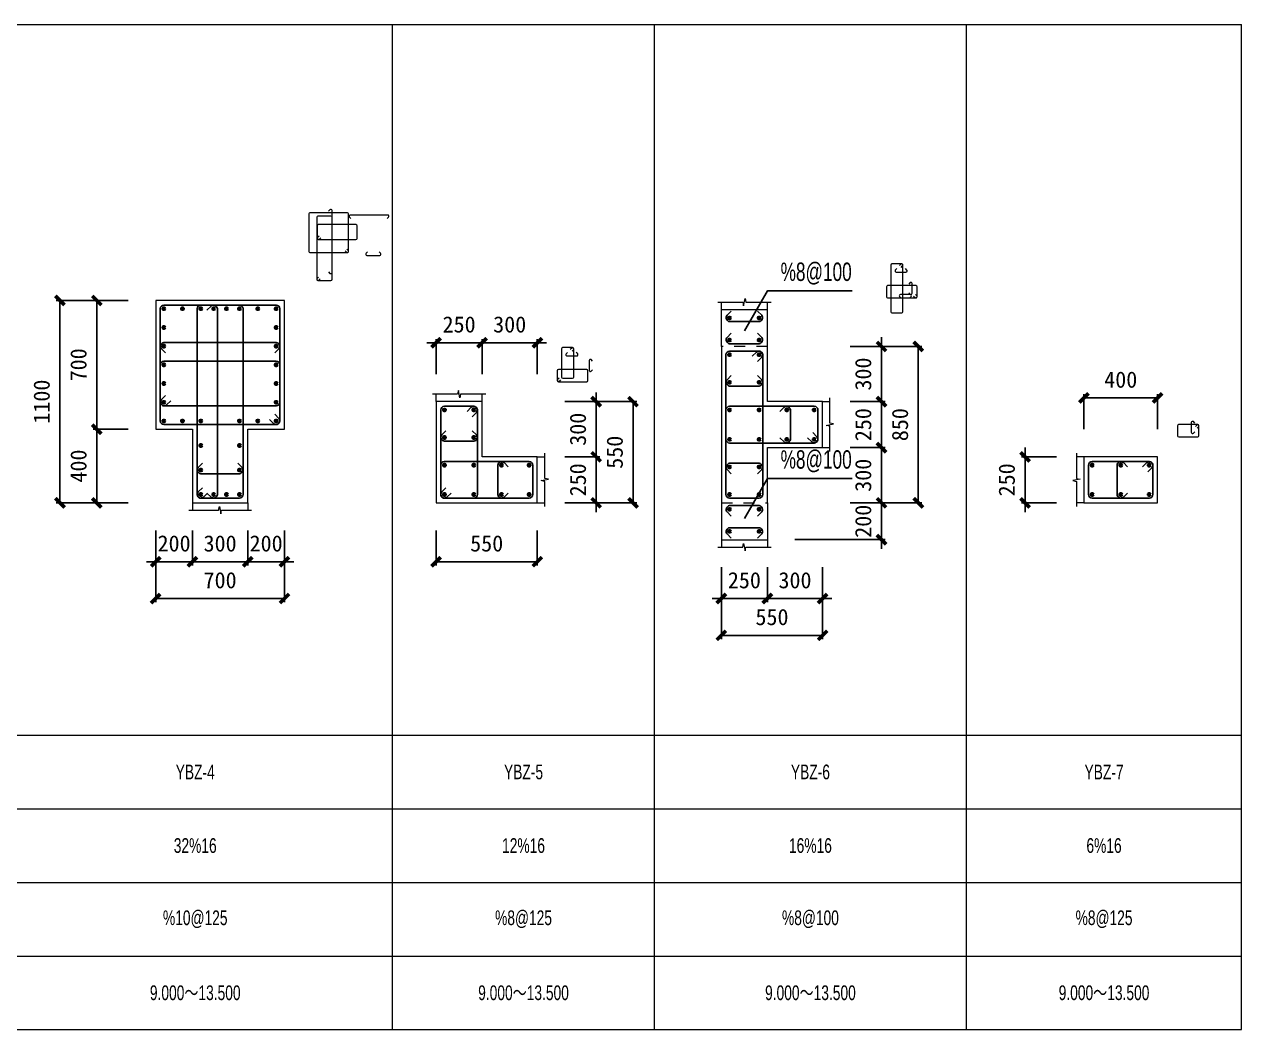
# Model space of a CAD drawing. Header units: millimetres. Extents: x -1141 to 233276, y -20783 to 42059.
# Drawn here: x 23113 to 29727, y -20783 to -15320 of the extents above; entities that cross this region are included whole.
import ezdxf

# ---------------------------------------------------------------- set-up
doc = ezdxf.new("R2010")
doc.units = ezdxf.units.MM
doc.header["$PDMODE"] = 35
doc.linetypes.add('线型7', pattern=[120.000008, -30.000002, 60.000004, -30.000002])
doc.layers.add('BZ-name', color=160, linetype='Continuous')
doc.layers.add('WALL-Beam', color=80, linetype='Continuous')
for name, color, linetype, lineweight in [('S_EdgeMemberLongiBar', 1, 'Continuous', 50), ('S_EdgeMemberShape', 3, 'Continuous', 9), ('S_EdgeMemberShapeDash', 3, '线型7', 9), ('S_EdgeMemberStirrup', 1, 'Continuous', 25), ('S_EdgeMemberStirrupFig', 14, 'Continuous', 9), ('S_EdgeMemberTxt', 7, 'Continuous', 9), ('拉结区拉筋规', 9, 'Continuous', 25)]:
    doc.layers.add(name, color=color, linetype=linetype, lineweight=lineweight)
doc.styles.add('xxxx', font='RIF.ttf')
doc.dimstyles.new('ISO-25', dxfattribs={"dimtxt": 2.5, "dimasz": 2.5, "dimexe": 1.25, "dimexo": 0.625, "dimtad": 1, "dimtxsty": 'Standard', "dimcen": 2.5, "dimadec": 0, "dimazin": 0, "dimtfac": 1, "dimtmove": 0, "dimatfit": 3, "dimfxl": 1, "dimarcsym": 0})

# ---------------------------------------------------------------- blocks, each defined once
blk = doc.blocks.new('_ArchTick')
at = {"color": 0, "linetype": 'ByBlock', "const_width": 0.4}
blk.add_lwpolyline([(-0.5, -0.5), (0.5, 0.5)], dxfattribs=at)
blk = doc.blocks.new('*D169')
at = {"layer": 'Defpoints', "color": 0, "transparency": 16777216}
for p in [(25350, -17920.3), (25900, -17920.3), (25900, -18240.3)]:
    blk.add_point(p, dxfattribs=at)
at = {"layer": 'WALL-Beam', "color": 0, "lineweight": -2, "transparency": 16777216}
for p, q in [((25350, -18070.3), (25350, -18260.3)), ((25900, -18070.3), (25900, -18260.3)), ((25350, -18240.3), (25900, -18240.3))]:
    blk.add_line(p, q, dxfattribs=at)
at = {"layer": 'WALL-Beam', "color": 0, "lineweight": -2, "transparency": 16777216, "xscale": 50, "yscale": 50, "zscale": 50, "rotation": 180}
blk.add_blockref('_ArchTick', (25350, -18240.3), dxfattribs=at)
at = {"layer": 'WALL-Beam', "color": 0, "lineweight": -2, "transparency": 16777216, "xscale": 50, "yscale": 50, "zscale": 50}
blk.add_blockref('_ArchTick', (25900, -18240.3), dxfattribs=at)
at = {"layer": 'WALL-Beam', "color": 7, "transparency": 16777216, "insert": (25625, -18141.3), "char_height": 88, "attachment_point": 5}
blk.add_mtext('550', dxfattribs=at)
blk = doc.blocks.new('*D170')
at = {"layer": 'Defpoints', "color": 0, "transparency": 16777216}
for p in [(25600, -17050.3), (25350, -17370.3), (25600, -17370.3)]:
    blk.add_point(p, dxfattribs=at)
at = {"layer": 'WALL-Beam', "color": 0, "lineweight": -2, "transparency": 16777216}
for p, q in [((25350, -17050.3), (25300, -17050.3)), ((25350, -17220.3), (25350, -17030.3)), ((25350, -17050.3), (25600, -17050.3)), ((25600, -17220.3), (25600, -17030.3)), ((25600, -17050.3), (25650, -17050.3))]:
    blk.add_line(p, q, dxfattribs=at)
at = {"layer": 'WALL-Beam', "color": 0, "lineweight": -2, "transparency": 16777216, "xscale": 50, "yscale": 50, "zscale": 50}
blk.add_blockref('_ArchTick', (25350, -17050.3), dxfattribs=at)
at = {"layer": 'WALL-Beam', "color": 0, "lineweight": -2, "transparency": 16777216, "xscale": 50, "yscale": 50, "zscale": 50, "rotation": 180}
blk.add_blockref('_ArchTick', (25600, -17050.3), dxfattribs=at)
at = {"layer": 'WALL-Beam', "color": 7, "transparency": 16777216, "insert": (25475, -16951.3), "char_height": 88, "attachment_point": 5}
blk.add_mtext('250', dxfattribs=at)
blk = doc.blocks.new('*D171')
at = {"layer": 'Defpoints', "color": 0, "transparency": 16777216}
for p in [(25900, -17050.3), (25600, -17370.3), (25900, -17370.3)]:
    blk.add_point(p, dxfattribs=at)
at = {"layer": 'WALL-Beam', "color": 0, "lineweight": -2, "transparency": 16777216}
for p, q in [((25600, -17050.3), (25550, -17050.3)), ((25600, -17220.3), (25600, -17030.3)), ((25600, -17050.3), (25900, -17050.3)), ((25900, -17220.3), (25900, -17030.3)), ((25900, -17050.3), (25950, -17050.3))]:
    blk.add_line(p, q, dxfattribs=at)
at = {"layer": 'WALL-Beam', "color": 0, "lineweight": -2, "transparency": 16777216, "xscale": 50, "yscale": 50, "zscale": 50}
blk.add_blockref('_ArchTick', (25600, -17050.3), dxfattribs=at)
at = {"layer": 'WALL-Beam', "color": 0, "lineweight": -2, "transparency": 16777216, "xscale": 50, "yscale": 50, "zscale": 50, "rotation": 180}
blk.add_blockref('_ArchTick', (25900, -17050.3), dxfattribs=at)
at = {"layer": 'WALL-Beam', "color": 7, "transparency": 16777216, "insert": (25750, -16951.3), "char_height": 88, "attachment_point": 5}
blk.add_mtext('300', dxfattribs=at)
blk = doc.blocks.new('*D172')
at = {"layer": 'Defpoints', "color": 0, "transparency": 16777216}
for p in [(25900, -17670.3), (26220, -17670.3), (25900, -17920.3)]:
    blk.add_point(p, dxfattribs=at)
at = {"layer": 'WALL-Beam', "color": 0, "lineweight": -2, "transparency": 16777216}
for p, q in [((26220, -17670.3), (26220, -17620.3)), ((26050, -17670.3), (26240, -17670.3)), ((26220, -17920.3), (26220, -17670.3)), ((26050, -17920.3), (26240, -17920.3)), ((26220, -17920.3), (26220, -17970.3))]:
    blk.add_line(p, q, dxfattribs=at)
at = {"layer": 'WALL-Beam', "color": 0, "lineweight": -2, "transparency": 16777216, "xscale": 50, "yscale": 50, "zscale": 50}
for p, rotation in [((26220, -17670.3), 270), ((26220, -17920.3), 90)]:
    blk.add_blockref('_ArchTick', p, dxfattribs=dict(at, rotation=rotation))
at = {"layer": 'WALL-Beam', "color": 7, "transparency": 16777216, "insert": (26121, -17795.3), "char_height": 88, "attachment_point": 5, "rotation": 90}
blk.add_mtext('250', dxfattribs=at)
blk = doc.blocks.new('*D173')
at = {"layer": 'Defpoints', "color": 0, "transparency": 16777216}
for p in [(25900, -17370.3), (26220, -17370.3), (25900, -17670.3)]:
    blk.add_point(p, dxfattribs=at)
at = {"layer": 'WALL-Beam', "color": 0, "lineweight": -2, "transparency": 16777216}
for p, q in [((26220, -17370.3), (26220, -17320.3)), ((26050, -17370.3), (26240, -17370.3)), ((26220, -17670.3), (26220, -17370.3)), ((26050, -17670.3), (26240, -17670.3)), ((26220, -17670.3), (26220, -17720.3))]:
    blk.add_line(p, q, dxfattribs=at)
at = {"layer": 'WALL-Beam', "color": 0, "lineweight": -2, "transparency": 16777216, "xscale": 50, "yscale": 50, "zscale": 50}
for p, rotation in [((26220, -17370.3), 270), ((26220, -17670.3), 90)]:
    blk.add_blockref('_ArchTick', p, dxfattribs=dict(at, rotation=rotation))
at = {"layer": 'WALL-Beam', "color": 7, "transparency": 16777216, "insert": (26121, -17520.3), "char_height": 88, "attachment_point": 5, "rotation": 90}
blk.add_mtext('300', dxfattribs=at)
blk = doc.blocks.new('*D174')
at = {"layer": 'Defpoints', "color": 0, "transparency": 16777216}
for p in [(25900, -17370.3), (26420, -17370.3), (25900, -17920.3)]:
    blk.add_point(p, dxfattribs=at)
at = {"layer": 'WALL-Beam', "color": 0, "lineweight": -2, "transparency": 16777216}
for p, q in [((26050, -17370.3), (26440, -17370.3)), ((26420, -17920.3), (26420, -17370.3)), ((26050, -17920.3), (26440, -17920.3))]:
    blk.add_line(p, q, dxfattribs=at)
at = {"layer": 'WALL-Beam', "color": 0, "lineweight": -2, "transparency": 16777216, "xscale": 50, "yscale": 50, "zscale": 50}
for p, rotation in [((26420, -17370.3), 90), ((26420, -17920.3), 270)]:
    blk.add_blockref('_ArchTick', p, dxfattribs=dict(at, rotation=rotation))
at = {"layer": 'WALL-Beam', "color": 7, "transparency": 16777216, "insert": (26321, -17645.3), "char_height": 88, "attachment_point": 5, "rotation": 90}
blk.add_mtext('550', dxfattribs=at)
blk = doc.blocks.new('*D162')
at = {"layer": 'Defpoints', "color": 0, "transparency": 16777216}
for p in [(26900, -18120.3), (27150, -18120.3), (27150, -18440.3)]:
    blk.add_point(p, dxfattribs=at)
at = {"layer": 'WALL-Beam', "color": 0, "lineweight": -2, "transparency": 16777216}
for p, q in [((26900, -18270.3), (26900, -18460.3)), ((27150, -18270.3), (27150, -18460.3)), ((26900, -18440.3), (26850, -18440.3)), ((26900, -18440.3), (27150, -18440.3)), ((27150, -18440.3), (27200, -18440.3))]:
    blk.add_line(p, q, dxfattribs=at)
at = {"layer": 'WALL-Beam', "color": 0, "lineweight": -2, "transparency": 16777216, "xscale": 50, "yscale": 50, "zscale": 50}
blk.add_blockref('_ArchTick', (26900, -18440.3), dxfattribs=at)
at = {"layer": 'WALL-Beam', "color": 0, "lineweight": -2, "transparency": 16777216, "xscale": 50, "yscale": 50, "zscale": 50, "rotation": 180}
blk.add_blockref('_ArchTick', (27150, -18440.3), dxfattribs=at)
at = {"layer": 'WALL-Beam', "color": 7, "transparency": 16777216, "insert": (27025, -18341.3), "char_height": 88, "attachment_point": 5}
blk.add_mtext('250', dxfattribs=at)
blk = doc.blocks.new('*D163')
at = {"layer": 'Defpoints', "color": 0, "transparency": 16777216}
for p in [(27150, -18120.3), (27450, -18120.3), (27450, -18440.3)]:
    blk.add_point(p, dxfattribs=at)
at = {"layer": 'WALL-Beam', "color": 0, "lineweight": -2, "transparency": 16777216}
for p, q in [((27150, -18270.3), (27150, -18460.3)), ((27450, -18270.3), (27450, -18460.3)), ((27150, -18440.3), (27100, -18440.3)), ((27150, -18440.3), (27450, -18440.3)), ((27450, -18440.3), (27500, -18440.3))]:
    blk.add_line(p, q, dxfattribs=at)
at = {"layer": 'WALL-Beam', "color": 0, "lineweight": -2, "transparency": 16777216, "xscale": 50, "yscale": 50, "zscale": 50}
blk.add_blockref('_ArchTick', (27150, -18440.3), dxfattribs=at)
at = {"layer": 'WALL-Beam', "color": 0, "lineweight": -2, "transparency": 16777216, "xscale": 50, "yscale": 50, "zscale": 50, "rotation": 180}
blk.add_blockref('_ArchTick', (27450, -18440.3), dxfattribs=at)
at = {"layer": 'WALL-Beam', "color": 7, "transparency": 16777216, "insert": (27300, -18341.3), "char_height": 88, "attachment_point": 5}
blk.add_mtext('300', dxfattribs=at)
blk = doc.blocks.new('*D164')
at = {"layer": 'Defpoints', "color": 0, "transparency": 16777216}
for p in [(26900, -18120.3), (27450, -18120.3), (27450, -18640.3)]:
    blk.add_point(p, dxfattribs=at)
at = {"layer": 'WALL-Beam', "color": 0, "lineweight": -2, "transparency": 16777216}
for p, q in [((26900, -18270.3), (26900, -18660.3)), ((27450, -18270.3), (27450, -18660.3)), ((26900, -18640.3), (27450, -18640.3))]:
    blk.add_line(p, q, dxfattribs=at)
at = {"layer": 'WALL-Beam', "color": 0, "lineweight": -2, "transparency": 16777216, "xscale": 50, "yscale": 50, "zscale": 50, "rotation": 180}
blk.add_blockref('_ArchTick', (26900, -18640.3), dxfattribs=at)
at = {"layer": 'WALL-Beam', "color": 0, "lineweight": -2, "transparency": 16777216, "xscale": 50, "yscale": 50, "zscale": 50}
blk.add_blockref('_ArchTick', (27450, -18640.3), dxfattribs=at)
at = {"layer": 'WALL-Beam', "color": 7, "transparency": 16777216, "insert": (27175, -18541.3), "char_height": 88, "attachment_point": 5}
blk.add_mtext('550', dxfattribs=at)
blk = doc.blocks.new('*D165')
at = {"layer": 'Defpoints', "color": 0, "transparency": 16777216}
for p in [(27450, -17620.3), (27770, -17620.3), (27450, -17920.3)]:
    blk.add_point(p, dxfattribs=at)
at = {"layer": 'WALL-Beam', "color": 0, "lineweight": -2, "transparency": 16777216}
for p, q in [((27770, -17620.3), (27770, -17570.3)), ((27600, -17620.3), (27790, -17620.3)), ((27770, -17920.3), (27770, -17620.3)), ((27600, -17920.3), (27790, -17920.3)), ((27770, -17920.3), (27770, -17970.3))]:
    blk.add_line(p, q, dxfattribs=at)
at = {"layer": 'WALL-Beam', "color": 0, "lineweight": -2, "transparency": 16777216, "xscale": 50, "yscale": 50, "zscale": 50}
for p, rotation in [((27770, -17620.3), 270), ((27770, -17920.3), 90)]:
    blk.add_blockref('_ArchTick', p, dxfattribs=dict(at, rotation=rotation))
at = {"layer": 'WALL-Beam', "color": 7, "transparency": 16777216, "insert": (27671, -17770.3), "char_height": 88, "attachment_point": 5, "rotation": 90}
blk.add_mtext('300', dxfattribs=at)
blk = doc.blocks.new('*D166')
at = {"layer": 'Defpoints', "color": 0, "transparency": 16777216}
for p in [(27450, -17370.3), (27770, -17370.3), (27450, -17620.3)]:
    blk.add_point(p, dxfattribs=at)
at = {"layer": 'WALL-Beam', "color": 0, "lineweight": -2, "transparency": 16777216}
for p, q in [((27770, -17370.3), (27770, -17320.3)), ((27600, -17370.3), (27790, -17370.3)), ((27770, -17620.3), (27770, -17370.3)), ((27600, -17620.3), (27790, -17620.3)), ((27770, -17620.3), (27770, -17670.3))]:
    blk.add_line(p, q, dxfattribs=at)
at = {"layer": 'WALL-Beam', "color": 0, "lineweight": -2, "transparency": 16777216, "xscale": 50, "yscale": 50, "zscale": 50}
for p, rotation in [((27770, -17370.3), 270), ((27770, -17620.3), 90)]:
    blk.add_blockref('_ArchTick', p, dxfattribs=dict(at, rotation=rotation))
at = {"layer": 'WALL-Beam', "color": 7, "transparency": 16777216, "insert": (27671, -17495.3), "char_height": 88, "attachment_point": 5, "rotation": 90}
blk.add_mtext('250', dxfattribs=at)
blk = doc.blocks.new('*D167')
at = {"layer": 'Defpoints', "color": 0, "transparency": 16777216}
for p in [(27450, -17070.3), (27770, -17070.3), (27450, -17370.3)]:
    blk.add_point(p, dxfattribs=at)
at = {"layer": 'WALL-Beam', "color": 0, "lineweight": -2, "transparency": 16777216}
for p, q in [((27770, -17070.3), (27770, -17020.3)), ((27600, -17070.3), (27790, -17070.3)), ((27770, -17370.3), (27770, -17070.3)), ((27600, -17370.3), (27790, -17370.3)), ((27770, -17370.3), (27770, -17420.3))]:
    blk.add_line(p, q, dxfattribs=at)
at = {"layer": 'WALL-Beam', "color": 0, "lineweight": -2, "transparency": 16777216, "xscale": 50, "yscale": 50, "zscale": 50}
for p, rotation in [((27770, -17070.3), 270), ((27770, -17370.3), 90)]:
    blk.add_blockref('_ArchTick', p, dxfattribs=dict(at, rotation=rotation))
at = {"layer": 'WALL-Beam', "color": 7, "transparency": 16777216, "insert": (27671, -17220.3), "char_height": 88, "attachment_point": 5, "rotation": 90}
blk.add_mtext('300', dxfattribs=at)
blk = doc.blocks.new('*D168')
at = {"layer": 'Defpoints', "color": 0, "transparency": 16777216}
for p in [(27450, -17070.3), (27970, -17070.3), (27450, -17920.3)]:
    blk.add_point(p, dxfattribs=at)
at = {"layer": 'WALL-Beam', "color": 0, "lineweight": -2, "transparency": 16777216}
for p, q in [((27600, -17070.3), (27990, -17070.3)), ((27970, -17920.3), (27970, -17070.3)), ((27600, -17920.3), (27990, -17920.3))]:
    blk.add_line(p, q, dxfattribs=at)
at = {"layer": 'WALL-Beam', "color": 0, "lineweight": -2, "transparency": 16777216, "xscale": 50, "yscale": 50, "zscale": 50}
for p, rotation in [((27970, -17070.3), 90), ((27970, -17920.3), 270)]:
    blk.add_blockref('_ArchTick', p, dxfattribs=dict(at, rotation=rotation))
at = {"layer": 'WALL-Beam', "color": 7, "transparency": 16777216, "insert": (27871, -17495.3), "char_height": 88, "attachment_point": 5, "rotation": 90}
blk.add_mtext('850', dxfattribs=at)
blk = doc.blocks.new('*D185')
at = {"layer": 'Defpoints', "color": 0, "transparency": 16777216}
for p in [(23826.4, -16820.3), (23506.4, -17520.3), (23826.4, -17520.3)]:
    blk.add_point(p, dxfattribs=at)
at = {"layer": 'WALL-Beam', "color": 0, "lineweight": -2, "transparency": 16777216}
for p, q in [((23676.4, -16820.3), (23486.4, -16820.3)), ((23506.4, -16820.3), (23506.4, -17520.3)), ((23676.4, -17520.3), (23486.4, -17520.3))]:
    blk.add_line(p, q, dxfattribs=at)
at = {"layer": 'WALL-Beam', "color": 0, "lineweight": -2, "transparency": 16777216, "xscale": 50, "yscale": 50, "zscale": 50}
for p, rotation in [((23506.4, -16820.3), 90), ((23506.4, -17520.3), 270)]:
    blk.add_blockref('_ArchTick', p, dxfattribs=dict(at, rotation=rotation))
at = {"layer": 'WALL-Beam', "color": 7, "transparency": 16777216, "insert": (23407.4, -17170.3), "char_height": 88, "attachment_point": 5, "rotation": 90}
blk.add_mtext('700', dxfattribs=at)
blk = doc.blocks.new('*D186')
at = {"layer": 'Defpoints', "color": 0, "transparency": 16777216}
for p in [(23826.4, -17520.3), (23506.4, -17920.3), (23826.4, -17920.3)]:
    blk.add_point(p, dxfattribs=at)
at = {"layer": 'WALL-Beam', "color": 0, "lineweight": -2, "transparency": 16777216}
for p, q in [((23676.4, -17520.3), (23486.4, -17520.3)), ((23506.4, -17520.3), (23506.4, -17920.3)), ((23676.4, -17920.3), (23486.4, -17920.3))]:
    blk.add_line(p, q, dxfattribs=at)
at = {"layer": 'WALL-Beam', "color": 0, "lineweight": -2, "transparency": 16777216, "xscale": 50, "yscale": 50, "zscale": 50}
for p, rotation in [((23506.4, -17520.3), 90), ((23506.4, -17920.3), 270)]:
    blk.add_blockref('_ArchTick', p, dxfattribs=dict(at, rotation=rotation))
at = {"layer": 'WALL-Beam', "color": 7, "transparency": 16777216, "insert": (23407.4, -17720.3), "char_height": 88, "attachment_point": 5, "rotation": 90}
blk.add_mtext('400', dxfattribs=at)
blk = doc.blocks.new('*D187')
at = {"layer": 'Defpoints', "color": 0, "transparency": 16777216}
for p in [(23826.4, -16820.3), (23306.4, -17920.3), (23826.4, -17920.3)]:
    blk.add_point(p, dxfattribs=at)
at = {"layer": 'WALL-Beam', "color": 0, "lineweight": -2, "transparency": 16777216}
for p, q in [((23676.4, -16820.3), (23286.4, -16820.3)), ((23306.4, -16820.3), (23306.4, -17920.3)), ((23676.4, -17920.3), (23286.4, -17920.3))]:
    blk.add_line(p, q, dxfattribs=at)
at = {"layer": 'WALL-Beam', "color": 0, "lineweight": -2, "transparency": 16777216, "xscale": 50, "yscale": 50, "zscale": 50}
for p, rotation in [((23306.4, -16820.3), 90), ((23306.4, -17920.3), 270)]:
    blk.add_blockref('_ArchTick', p, dxfattribs=dict(at, rotation=rotation))
at = {"layer": 'WALL-Beam', "color": 7, "transparency": 16777216, "insert": (23207.4, -17370.3), "char_height": 88, "attachment_point": 5, "rotation": 90}
blk.add_mtext('1100', dxfattribs=at)
blk = doc.blocks.new('*D188')
at = {"layer": 'Defpoints', "color": 0, "transparency": 16777216}
for p in [(23826.4, -17920.3), (24026.4, -17920.3), (24026.4, -18240.3)]:
    blk.add_point(p, dxfattribs=at)
at = {"layer": 'WALL-Beam', "color": 0, "lineweight": -2, "transparency": 16777216}
for p, q in [((23826.4, -18070.3), (23826.4, -18260.3)), ((24026.4, -18070.3), (24026.4, -18260.3)), ((23826.4, -18240.3), (23776.4, -18240.3)), ((23826.4, -18240.3), (24026.4, -18240.3)), ((24026.4, -18240.3), (24076.4, -18240.3))]:
    blk.add_line(p, q, dxfattribs=at)
at = {"layer": 'WALL-Beam', "color": 0, "lineweight": -2, "transparency": 16777216, "xscale": 50, "yscale": 50, "zscale": 50}
blk.add_blockref('_ArchTick', (23826.4, -18240.3), dxfattribs=at)
at = {"layer": 'WALL-Beam', "color": 0, "lineweight": -2, "transparency": 16777216, "xscale": 50, "yscale": 50, "zscale": 50, "rotation": 180}
blk.add_blockref('_ArchTick', (24026.4, -18240.3), dxfattribs=at)
at = {"layer": 'WALL-Beam', "color": 7, "transparency": 16777216, "insert": (23926.4, -18141.3), "char_height": 88, "attachment_point": 5}
blk.add_mtext('200', dxfattribs=at)
blk = doc.blocks.new('*D189')
at = {"layer": 'Defpoints', "color": 0, "transparency": 16777216}
for p in [(24026.4, -17920.3), (24326.4, -17920.3), (24326.4, -18240.3)]:
    blk.add_point(p, dxfattribs=at)
at = {"layer": 'WALL-Beam', "color": 0, "lineweight": -2, "transparency": 16777216}
for p, q in [((24026.4, -18070.3), (24026.4, -18260.3)), ((24326.4, -18070.3), (24326.4, -18260.3)), ((24026.4, -18240.3), (23976.4, -18240.3)), ((24026.4, -18240.3), (24326.4, -18240.3)), ((24326.4, -18240.3), (24376.4, -18240.3))]:
    blk.add_line(p, q, dxfattribs=at)
at = {"layer": 'WALL-Beam', "color": 0, "lineweight": -2, "transparency": 16777216, "xscale": 50, "yscale": 50, "zscale": 50}
blk.add_blockref('_ArchTick', (24026.4, -18240.3), dxfattribs=at)
at = {"layer": 'WALL-Beam', "color": 0, "lineweight": -2, "transparency": 16777216, "xscale": 50, "yscale": 50, "zscale": 50, "rotation": 180}
blk.add_blockref('_ArchTick', (24326.4, -18240.3), dxfattribs=at)
at = {"layer": 'WALL-Beam', "color": 7, "transparency": 16777216, "insert": (24176.4, -18141.3), "char_height": 88, "attachment_point": 5}
blk.add_mtext('300', dxfattribs=at)
blk = doc.blocks.new('*D190')
at = {"layer": 'Defpoints', "color": 0, "transparency": 16777216}
for p in [(24326.4, -17920.3), (24526.4, -17920.3), (24526.4, -18240.3)]:
    blk.add_point(p, dxfattribs=at)
at = {"layer": 'WALL-Beam', "color": 0, "lineweight": -2, "transparency": 16777216}
for p, q in [((24326.4, -18070.3), (24326.4, -18260.3)), ((24526.4, -18070.3), (24526.4, -18260.3)), ((24326.4, -18240.3), (24276.4, -18240.3)), ((24326.4, -18240.3), (24526.4, -18240.3)), ((24526.4, -18240.3), (24576.4, -18240.3))]:
    blk.add_line(p, q, dxfattribs=at)
at = {"layer": 'WALL-Beam', "color": 0, "lineweight": -2, "transparency": 16777216, "xscale": 50, "yscale": 50, "zscale": 50}
blk.add_blockref('_ArchTick', (24326.4, -18240.3), dxfattribs=at)
at = {"layer": 'WALL-Beam', "color": 0, "lineweight": -2, "transparency": 16777216, "xscale": 50, "yscale": 50, "zscale": 50, "rotation": 180}
blk.add_blockref('_ArchTick', (24526.4, -18240.3), dxfattribs=at)
at = {"layer": 'WALL-Beam', "color": 7, "transparency": 16777216, "insert": (24426.4, -18141.3), "char_height": 88, "attachment_point": 5}
blk.add_mtext('200', dxfattribs=at)
blk = doc.blocks.new('*D191')
at = {"layer": 'Defpoints', "color": 0, "transparency": 16777216}
for p in [(23826.4, -17920.3), (24526.4, -17920.3), (24526.4, -18440.3)]:
    blk.add_point(p, dxfattribs=at)
at = {"layer": 'WALL-Beam', "color": 0, "lineweight": -2, "transparency": 16777216}
for p, q in [((23826.4, -18070.3), (23826.4, -18460.3)), ((24526.4, -18070.3), (24526.4, -18460.3)), ((23826.4, -18440.3), (24526.4, -18440.3))]:
    blk.add_line(p, q, dxfattribs=at)
at = {"layer": 'WALL-Beam', "color": 0, "lineweight": -2, "transparency": 16777216, "xscale": 50, "yscale": 50, "zscale": 50, "rotation": 180}
blk.add_blockref('_ArchTick', (23826.4, -18440.3), dxfattribs=at)
at = {"layer": 'WALL-Beam', "color": 0, "lineweight": -2, "transparency": 16777216, "xscale": 50, "yscale": 50, "zscale": 50}
blk.add_blockref('_ArchTick', (24526.4, -18440.3), dxfattribs=at)
at = {"layer": 'WALL-Beam', "color": 7, "transparency": 16777216, "insert": (24176.4, -18341.3), "char_height": 88, "attachment_point": 5}
blk.add_mtext('700', dxfattribs=at)
blk = doc.blocks.new('*D183')
at = {"layer": 'Defpoints', "color": 0, "transparency": 16777216}
for p in [(28870, -17350.3), (28870, -17670.3), (29270, -17670.3)]:
    blk.add_point(p, dxfattribs=at)
at = {"layer": 'WALL-Beam', "color": 0, "lineweight": -2, "transparency": 16777216}
for p, q in [((28870, -17520.3), (28870, -17330.3)), ((29270, -17350.3), (28870, -17350.3)), ((29270, -17520.3), (29270, -17330.3))]:
    blk.add_line(p, q, dxfattribs=at)
at = {"layer": 'WALL-Beam', "color": 0, "lineweight": -2, "transparency": 16777216, "xscale": 50, "yscale": 50, "zscale": 50, "rotation": 180}
blk.add_blockref('_ArchTick', (28870, -17350.3), dxfattribs=at)
at = {"layer": 'WALL-Beam', "color": 0, "lineweight": -2, "transparency": 16777216, "xscale": 50, "yscale": 50, "zscale": 50}
blk.add_blockref('_ArchTick', (29270, -17350.3), dxfattribs=at)
at = {"layer": 'WALL-Beam', "color": 7, "transparency": 16777216, "insert": (29070, -17251.3), "char_height": 88, "attachment_point": 5}
blk.add_mtext('400', dxfattribs=at)
blk = doc.blocks.new('*D184')
at = {"layer": 'Defpoints', "color": 0, "transparency": 16777216}
for p in [(28870, -17670.3), (28550, -17920.3), (28870, -17920.3)]:
    blk.add_point(p, dxfattribs=at)
at = {"layer": 'WALL-Beam', "color": 0, "lineweight": -2, "transparency": 16777216}
for p, q in [((28550, -17670.3), (28550, -17620.3)), ((28720, -17670.3), (28530, -17670.3)), ((28550, -17670.3), (28550, -17920.3)), ((28720, -17920.3), (28530, -17920.3)), ((28550, -17920.3), (28550, -17970.3))]:
    blk.add_line(p, q, dxfattribs=at)
at = {"layer": 'WALL-Beam', "color": 0, "lineweight": -2, "transparency": 16777216, "xscale": 50, "yscale": 50, "zscale": 50}
for p, rotation in [((28550, -17670.3), 270), ((28550, -17920.3), 90)]:
    blk.add_blockref('_ArchTick', p, dxfattribs=dict(at, rotation=rotation))
at = {"layer": 'WALL-Beam', "color": 7, "transparency": 16777216, "insert": (28451, -17795.3), "char_height": 88, "attachment_point": 5, "rotation": 90}
blk.add_mtext('250', dxfattribs=at)
blk = doc.blocks.new('*D274')
at = {"layer": 'Defpoints', "color": 0, "transparency": 16777216}
for p in [(27450, -17920.3), (27150, -18120.3), (27770, -18120.3)]:
    blk.add_point(p, dxfattribs=at)
at = {"layer": 'WALL-Beam', "color": 0, "lineweight": -2, "transparency": 16777216}
for p, q in [((27600, -17920.3), (27790, -17920.3)), ((27770, -17920.3), (27770, -17870.3)), ((27770, -17920.3), (27770, -18120.3)), ((27300, -18120.3), (27790, -18120.3)), ((27770, -18120.3), (27770, -18170.3))]:
    blk.add_line(p, q, dxfattribs=at)
at = {"layer": 'WALL-Beam', "color": 0, "lineweight": -2, "transparency": 16777216, "xscale": 50, "yscale": 50, "zscale": 50}
for p, rotation in [((27770, -17920.3), 270), ((27770, -18120.3), 90)]:
    blk.add_blockref('_ArchTick', p, dxfattribs=dict(at, rotation=rotation))
at = {"layer": 'WALL-Beam', "color": 7, "transparency": 16777216, "insert": (27671, -18020.3), "char_height": 88, "attachment_point": 5, "rotation": 90}
blk.add_mtext('200', dxfattribs=at)

msp = doc.modelspace()

# ---------------------------------------------------------------- linework, layer by layer
at = {"layer": 'S_EdgeMemberLongiBar', "linetype": 'Continuous', "const_width": 10}
for points in [[(23876.431, -16865.345, 1), (23866.431, -16865.345, 1)], [(23976.431, -16865.345, 1), (23966.431, -16865.345, 1)], [(24076.431, -16865.345, 1), (24066.431, -16865.345, 1)], [(24146.431, -16865.345, 1), (24136.431, -16865.345, 1)], [(24216.431, -16865.345, 1), (24206.431, -16865.345, 1)], [(24286.431, -16865.345, 1), (24276.431, -16865.345, 1)], [(24386.431, -16865.345, 1), (24376.431, -16865.345, 1)], [(24486.431, -16865.345, 1), (24476.431, -16865.345, 1)], [(26950, -16915.345, -1), (26940, -16915.345, -1)], [(27110, -16915.345, -1), (27100, -16915.345, -1)], [(23876.431, -16967.011, 1), (23866.431, -16967.011, 1)], [(24486.431, -16967.016, 1), (24476.431, -16967.016, 1)], [(23876.431, -17068.68, 1), (23866.431, -17068.68, 1)], [(24486.431, -17068.68, 1), (24476.431, -17068.68, 1)], [(26950, -17035.345, -1), (26940, -17035.345, -1)], [(27110, -17035.345, -1), (27100, -17035.345, -1)], [(26950, -17115.345, 1), (26940, -17115.345, 1)], [(27110, -17115.345, 1), (27100, -17115.345, 1)], [(23876.431, -17170.344, 1), (23866.431, -17170.344, 1)], [(24486.431, -17170.347, 1), (24476.431, -17170.347, 1)], [(23876.431, -17272.009, 1), (23866.431, -17272.009, 1)], [(24486.431, -17272.014, 1), (24476.431, -17272.014, 1)], [(26950, -17265.345, 1), (26940, -17265.345, 1)], [(27110, -17265.345, 1), (27100, -17265.345, 1)], [(23876.431, -17373.675, 1), (23866.431, -17373.675, 1)], [(24486.431, -17373.68, 1), (24476.431, -17373.68, 1)], [(25400, -17415.345, 1), (25390, -17415.345, 1)], [(25560, -17415.345, 1), (25550, -17415.345, 1)], [(26950, -17415.345, 1), (26940, -17415.345, 1)], [(27110, -17415.345, 1), (27100, -17415.345, 1)], [(27260, -17415.345, 1), (27250, -17415.345, 1)], [(27410, -17415.345, 1), (27400, -17415.345, 1)], [(23876.431, -17475.345, 1), (23866.431, -17475.345, 1)], [(23976.431, -17475.345, 1), (23966.431, -17475.345, 1)], [(24076.431, -17475.345, 1), (24066.431, -17475.345, 1)], [(24286.431, -17475.345, 1), (24276.431, -17475.345, 1)], [(24386.431, -17475.345, 1), (24376.431, -17475.345, 1)], [(24486.431, -17475.345, 1), (24476.431, -17475.345, 1)], [(25400, -17565.345, 1), (25390, -17565.345, 1)], [(25560, -17565.345, 1), (25550, -17565.345, 1)], [(26950, -17575.345, 1), (26940, -17575.345, 1)], [(27110, -17575.345, 1), (27100, -17575.345, 1)], [(27260, -17575.345, 1), (27250, -17575.345, 1)], [(27410, -17575.345, 1), (27400, -17575.345, 1)], [(24076.431, -17608.677, 1), (24066.431, -17608.677, 1)], [(24286.431, -17608.68, 1), (24276.431, -17608.68, 1)], [(25400, -17715.345, 1), (25390, -17715.345, 1)], [(25560, -17715.345, 1), (25550, -17715.345, 1)], [(25710, -17715.345, 1), (25700, -17715.345, 1)], [(25860, -17715.345, 1), (25850, -17715.345, 1)], [(26950, -17725.345, 1), (26940, -17725.345, 1)], [(27110, -17725.345, 1), (27100, -17725.345, 1)], [(28920, -17715.345, 1), (28910, -17715.345, 1)], [(29075, -17715.345, 1), (29065, -17715.345, 1)], [(29230, -17715.345, 1), (29220, -17715.345, 1)], [(24076.431, -17742.014, 1), (24066.431, -17742.014, 1)], [(24286.431, -17742.014, 1), (24276.431, -17742.014, 1)], [(24076.431, -17875.345, 1), (24066.431, -17875.345, 1)], [(24146.431, -17875.345, 1), (24136.431, -17875.345, 1)], [(24216.431, -17875.345, 1), (24206.431, -17875.345, 1)], [(24286.431, -17875.345, 1), (24276.431, -17875.345, 1)], [(25400, -17875.345, 1), (25390, -17875.345, 1)], [(25560, -17875.345, 1), (25550, -17875.345, 1)], [(25710, -17875.345, 1), (25700, -17875.345, 1)], [(25860, -17875.345, 1), (25850, -17875.345, 1)], [(26950, -17875.345, 1), (26940, -17875.345, 1)], [(27110, -17875.345, 1), (27100, -17875.345, 1)], [(28920, -17875.345, 1), (28910, -17875.345, 1)], [(29075, -17875.345, 1), (29065, -17875.345, 1)], [(29230, -17875.345, 1), (29220, -17875.345, 1)], [(26950, -17955.345, 1), (26940, -17955.345, 1)], [(27110, -17955.345, 1), (27100, -17955.345, 1)], [(26950, -18075.345, 1), (26940, -18075.345, 1)], [(27110, -18075.345, 1), (27100, -18075.345, 1)]]:
    msp.add_lwpolyline(points, format="xyb", close=True, dxfattribs=at)
at = {"layer": 'S_EdgeMemberLongiBar'}
for centre in [(23871.431, -16865.345), (23971.431, -16865.345), (24071.431, -16865.345), (24141.431, -16865.345), (24211.431, -16865.345), (24281.431, -16865.345), (24381.431, -16865.345), (24481.431, -16865.345), (26945, -16915.345), (27105, -16915.345), (23871.431, -16967.011), (24481.431, -16967.016), (23871.431, -17068.68), (24481.431, -17068.68), (26945, -17035.345), (27105, -17035.345), (26945, -17115.345), (27105, -17115.345), (23871.431, -17170.344), (24481.431, -17170.347), (26945, -17265.345), (27105, -17265.345), (23871.431, -17272.009), (24481.431, -17272.014), (23871.431, -17373.675), (24481.431, -17373.68), (25395, -17415.345), (25555, -17415.345), (26945, -17415.345), (27105, -17415.345), (27255, -17415.345), (27405, -17415.345), (23871.431, -17475.345), (23971.431, -17475.345), (24071.431, -17475.345), (24281.431, -17475.345), (24381.431, -17475.345), (24481.431, -17475.345), (25395, -17565.345), (25555, -17565.345), (26945, -17575.345), (27105, -17575.345), (27255, -17575.345), (27405, -17575.345), (24071.431, -17608.677), (24281.431, -17608.68), (25395, -17715.345), (25555, -17715.345), (25705, -17715.345), (25855, -17715.345), (26945, -17725.345), (27105, -17725.345), (28915, -17715.345), (29070, -17715.345), (29225, -17715.345), (24071.431, -17742.014), (24281.431, -17742.014), (24071.431, -17875.345), (24141.431, -17875.345), (24211.431, -17875.345), (24281.431, -17875.345), (25395, -17875.345), (25555, -17875.345), (25705, -17875.345), (25855, -17875.345), (26945, -17875.345), (27105, -17875.345), (28915, -17875.345), (29070, -17875.345), (29225, -17875.345), (26945, -17955.345), (27105, -17955.345), (26945, -18075.345), (27105, -18075.345)]:
    msp.add_circle(centre, 5, dxfattribs=at)
at = {"layer": 'S_EdgeMemberShape'}
for p, q in [((24526.431, -16820.345), (23826.431, -16820.345)), ((23826.431, -16820.345), (23826.431, -17520.345)), ((24526.431, -17520.345), (24526.431, -16820.345)), ((26900, -17070.345), (26900, -16830.345)), ((27150, -17070.345), (27150, -16830.345)), ((26900, -16870.345), (27150, -16870.345)), ((26900, -17070.345), (26900, -17920.345)), ((27150, -17370.345), (27150, -17070.345)), ((25350, -17370.345), (25350, -17330.345)), ((25600, -17370.345), (25350, -17370.345)), ((25350, -17370.345), (25350, -17920.345)), ((25600, -17370.345), (25600, -17330.345)), ((25600, -17670.345), (25600, -17370.345)), ((27450, -17370.345), (27150, -17370.345)), ((27450, -17620.345), (27450, -17370.345)), ((27450, -17370.345), (27490, -17370.345)), ((23826.431, -17520.345), (24026.431, -17520.345)), ((24026.431, -17520.345), (24026.431, -17920.345)), ((24026.431, -17520.345), (24026.431, -17520.345)), ((24326.431, -17920.345), (24326.431, -17520.345)), ((24326.431, -17520.345), (24526.431, -17520.345)), ((27150, -17620.345), (27450, -17620.345)), ((27150, -17920.345), (27150, -17620.345)), ((27150, -17620.345), (27150, -17620.345)), ((27150, -17620.345), (27150, -17620.345)), ((27450, -17620.345), (27490, -17620.345)), ((25900, -17670.345), (25600, -17670.345)), ((25900, -17920.345), (25900, -17670.345)), ((25900, -17670.345), (25940, -17670.345)), ((28870, -17670.345), (28830, -17670.345)), ((29270, -17670.345), (28870, -17670.345)), ((28870, -17670.345), (28870, -17920.345)), ((29270, -17920.345), (29270, -17670.345)), ((29270, -17670.345), (29270, -17670.345)), ((24026.431, -17920.345), (24326.431, -17920.345)), ((24026.431, -17920.345), (24026.431, -17960.345)), ((24326.431, -17920.345), (24326.431, -17960.345)), ((25350, -17920.345), (25900, -17920.345)), ((25350, -17920.345), (25350, -17920.345)), ((25350, -17920.345), (25350, -17920.345)), ((25900, -17920.345), (25940, -17920.345)), ((26900, -17920.345), (26900, -18160.345)), ((27150, -17920.345), (27150, -18160.345)), ((28870, -17920.345), (28830, -17920.345)), ((28870, -17920.345), (29270, -17920.345)), ((26900, -18120.345), (27150, -18120.345))]:
    msp.add_line(p, q, dxfattribs=at)
for points in [[(26880, -16830.345), (27017, -16830.345), (27021, -16850.345), (27029, -16810.345), (27033, -16830.345), (27170, -16830.345)], [(25620, -17330.345), (25483, -17330.345), (25479, -17350.345), (25471, -17310.345), (25467, -17330.345), (25330, -17330.345)], [(27490, -17640.345), (27490, -17503.345), (27470, -17499.345), (27510, -17491.345), (27490, -17487.345), (27490, -17350.345)], [(25940, -17940.345), (25940, -17803.345), (25920, -17799.345), (25960, -17791.345), (25940, -17787.345), (25940, -17650.345)], [(28830, -17650.345), (28830, -17787.345), (28850, -17791.345), (28810, -17799.345), (28830, -17803.345), (28830, -17940.345)], [(24006.431, -17960.345), (24168.431, -17960.345), (24172.431, -17940.345), (24180.431, -17980.345), (24184.431, -17960.345), (24346.431, -17960.345)], [(26880, -18160.345), (27017, -18160.345), (27021, -18140.345), (27029, -18180.345), (27033, -18160.345), (27170, -18160.345)]]:
    msp.add_lwpolyline(points, dxfattribs=at)
at = {"layer": 'S_EdgeMemberShapeDash'}
for p, q in [((27150, -17070.345), (26900, -17070.345)), ((26900, -17920.345), (27150, -17920.345))]:
    msp.add_line(p, q, dxfattribs=at)
at = {"layer": 'S_EdgeMemberStirrup'}
for points in [[(24444.662, -17466.861), (24467.289, -17489.487, 0.58904779), (24501.431, -17475.345), (24501.431, -16865.345, 0.39269908), (24481.431, -16845.345), (23871.431, -16845.345, 0.39269908), (23851.431, -16865.345), (23851.431, -17475.345, 0.39269908), (23871.431, -17495.345), (24481.431, -17495.345, 0.58904779), (24495.573, -17461.203), (24472.947, -17438.577)], [(24079.916, -17838.577), (24057.289, -17861.203, 0.58904779), (24071.431, -17895.345), (24281.431, -17895.345, 0.39269908), (24301.431, -17875.345), (24301.431, -16865.345, 0.39269908), (24281.431, -16845.345), (24071.431, -16845.345, 0.39269908), (24051.431, -16865.345), (24051.431, -17875.345, 0.58904779), (24085.573, -17889.487), (24108.2, -17866.861)], [(24104.662, -17866.861), (24127.289, -17889.487, 0.58904779), (24161.431, -17875.345), (24161.431, -16865.345, 0.58904779), (24127.289, -16851.203), (24104.662, -16873.83)], [(27096.516, -16878.576), (27119.142, -16901.203, -0.58904779), (27105, -16935.345), (26945, -16935.345, -0.58904032), (26930.856, -16901.203), (26953.484, -16878.576)], [(24472.947, -17105.448), (24495.573, -17082.822, 0.58904779), (24481.431, -17048.68), (23871.431, -17048.68, 0.58904779), (23857.289, -17082.822), (23879.916, -17105.448)], [(27096.516, -16998.576), (27119.142, -17021.203, -0.58904779), (27105, -17055.345), (26945, -17055.345, -0.58904032), (26930.856, -17021.203), (26953.484, -16998.576)], [(27096.516, -17152.115), (27119.142, -17129.487, 0.58904779), (27105, -17095.345), (26945, -17095.345, 0.39269908), (26925, -17115.345), (26925, -17875.345, 0.39269908), (26945, -17895.345), (27105, -17895.345, 0.39269908), (27125, -17875.345), (27125, -17115.345, 0.58902975), (27090.856, -17101.203), (27068.23, -17123.83)], [(23879.916, -17336.906), (23857.289, -17359.533, 0.58904779), (23871.431, -17393.675), (24481.431, -17393.68, 0.39270184), (24501.431, -17373.68), (24501.431, -17170.347, 0.39269637), (24481.431, -17150.347), (23871.431, -17150.344, 0.39270184), (23851.431, -17170.344), (23851.431, -17373.675, 0.58904779), (23885.573, -17387.817), (23908.2, -17365.191)], [(26953.484, -17228.576), (26930.856, -17251.203, 0.58904032), (26945, -17285.345), (27105, -17285.345, 0.58904779), (27119.142, -17251.203), (27096.516, -17228.576)], [(25546.516, -17452.115), (25569.145, -17429.487, 0.58903284), (25555, -17395.345), (25395, -17395.345, 0.39269908), (25375, -17415.345), (25375, -17875.345, 0.39269908), (25395, -17895.345), (25555, -17895.345, 0.39269908), (25575, -17875.345), (25575, -17415.345, 0.58906584), (25540.859, -17401.203), (25518.23, -17423.83)], [(27368.23, -17566.861), (27390.856, -17589.487, 0.58902975), (27425, -17575.345), (27425, -17415.345, 0.39269908), (27405, -17395.345), (26945, -17395.345, 0.39269908), (26925, -17415.345), (26925, -17575.345, 0.39269908), (26945, -17595.345), (27405, -17595.345, 0.58904779), (27419.142, -17561.203), (27396.516, -17538.576)], [(27218.23, -17566.861), (27240.856, -17589.487, 0.58902975), (27275, -17575.345), (27275, -17415.345, 0.58902975), (27240.856, -17401.203), (27218.23, -17423.83)], [(25403.484, -17528.576), (25380.859, -17551.203, 0.58905527), (25395, -17585.345), (25555, -17585.345, 0.58903284), (25569.145, -17551.203), (25546.516, -17528.576)], [(24079.916, -17705.244), (24057.289, -17727.87, 0.58902975), (24071.431, -17762.014), (24281.431, -17762.014, 0.58902975), (24295.573, -17727.87), (24272.947, -17705.244)], [(25403.484, -17838.576), (25380.859, -17861.203, 0.58905527), (25395, -17895.345), (25855, -17895.345, 0.39269908), (25875, -17875.345), (25875, -17715.345, 0.39269908), (25855, -17695.345), (25395, -17695.345, 0.39269908), (25375, -17715.345), (25375, -17875.345, 0.5890117), (25409.145, -17889.487), (25431.77, -17866.861)], [(25741.77, -17723.83), (25719.145, -17701.203, 0.5890117), (25685, -17715.345), (25685, -17875.345, 0.5890117), (25719.145, -17889.487), (25741.77, -17866.861)], [(27096.516, -17762.115), (27119.142, -17739.487, 0.58904779), (27105, -17705.345), (26945, -17705.345, 0.58904032), (26930.856, -17739.487), (26953.484, -17762.115)], [(29216.511, -17752.114), (29239.141, -17729.487, 0.58905527), (29225, -17695.345), (28915, -17695.345, 0.39269908), (28895, -17715.345), (28895, -17875.345, 0.39269908), (28915, -17895.345), (29225, -17895.345, 0.39269908), (29245, -17875.345), (29245, -17715.345, 0.58906584), (29210.859, -17701.203), (29188.23, -17723.83)], [(29106.769, -17723.83), (29084.141, -17701.203, 0.58906584), (29050, -17715.345), (29050, -17875.345, 0.58906584), (29084.141, -17889.487), (29106.769, -17866.861)], [(27096.516, -17992.115), (27119.142, -17969.487, 0.58904779), (27105, -17935.345), (26945, -17935.345, 0.58904032), (26930.856, -17969.487), (26953.484, -17992.115)], [(27096.516, -18112.115), (27119.142, -18089.487, 0.58904779), (27105, -18055.345), (26945, -18055.345, 0.58904032), (26930.856, -18089.487), (26953.484, -18112.115)]]:
    msp.add_lwpolyline(points, format="xyb", dxfattribs=at)
at = {"layer": 'S_EdgeMemberStirrupFig'}
for points in [[(24765.573, -16665.717), (24773.117, -16673.259, 0.58908391), (24784.497, -16668.545), (24784.497, -16331.878, 0.58908391), (24773.117, -16327.164), (24765.573, -16334.706)], [(24855.705, -16550.783), (24863.247, -16558.327, 0.58900735), (24874.628, -16553.611), (24874.628, -16350.28, 0.39271289), (24867.963, -16343.612), (24664.631, -16343.612, 0.39267146), (24657.964, -16350.28), (24657.964, -16553.611, 0.39271289), (24664.631, -16560.277), (24867.963, -16560.277, 0.58900735), (24872.678, -16548.895), (24865.134, -16541.353)], [(24710.925, -16693.087), (24703.383, -16700.63, 0.58902978), (24708.097, -16712.011), (24778.097, -16712.011, 0.39275433), (24784.763, -16705.345), (24784.763, -16368.68, 0.39275433), (24778.097, -16362.014), (24708.097, -16362.014, 0.39275433), (24701.431, -16368.68), (24701.431, -16705.345, 0.58900735), (24712.812, -16710.061), (24720.355, -16702.517)], [(25084.736, -16375.114), (25092.278, -16367.572, 0.58902978), (25087.564, -16356.191), (24884.231, -16356.191, 0.58902978), (24879.517, -16367.572), (24887.059, -16375.114)], [(24713.859, -16470.666), (24706.316, -16478.208, 0.58900735), (24711.031, -16489.589), (24914.362, -16489.589, 0.39275433), (24921.028, -16482.923), (24921.028, -16415.145, 0.39275433), (24914.362, -16408.48), (24711.031, -16408.48, 0.39275433), (24704.366, -16415.145), (24704.366, -16482.923, 0.58906148), (24715.745, -16487.639), (24723.289, -16480.095)], [(24976.925, -16556.644), (24969.383, -16564.188, 0.58908391), (24974.097, -16575.567), (25044.097, -16575.567, 0.58906148), (25048.812, -16564.188), (25041.269, -16556.644)], [(27877.172, -16640.523), (27884.714, -16632.98, 0.58904331), (27880, -16621.6), (27826.666, -16621.6, 0.39274397), (27820, -16628.266), (27820, -16881.598, 0.39275433), (27826.666, -16888.264), (27880, -16888.264, 0.39275433), (27886.666, -16881.598), (27886.666, -16628.266, 0.5890727), (27875.286, -16623.551), (27867.742, -16631.094)], [(27852.695, -16647.607), (27845.152, -16655.15, 0.58902088), (27849.867, -16666.531), (27903.202, -16666.531, 0.58904331), (27907.916, -16655.15), (27900.373, -16647.607)], [(27917.742, -16778.77), (27925.286, -16786.312, 0.58908391), (27936.666, -16781.598), (27936.666, -16728.266, 0.5890727), (27925.286, -16723.551), (27917.742, -16731.094)], [(27944.542, -16797.17), (27952.086, -16804.713, 0.58901857), (27963.467, -16799.998), (27963.467, -16746.666, 0.39274397), (27956.802, -16740), (27803.467, -16740, 0.39274397), (27796.802, -16746.666), (27796.802, -16799.998, 0.39275433), (27803.467, -16806.664), (27956.802, -16806.664, 0.58905684), (27961.516, -16795.283), (27953.973, -16787.74)], [(27923.572, -16807.057), (27931.116, -16799.514, 0.58900735), (27926.4, -16788.132), (27873.067, -16788.132, 0.58900735), (27868.352, -16799.514), (27875.895, -16807.057)], [(26088.708, -17095.87), (26096.25, -17088.328, 0.58902978), (26091.536, -17076.947), (26038.198, -17076.947, 0.39283723), (26031.536, -17083.612), (26031.536, -17236.945, 0.39283723), (26038.198, -17243.611), (26091.536, -17243.611, 0.39283723), (26098.198, -17236.945), (26098.198, -17083.612, 0.58913805), (26086.82, -17078.898), (26079.277, -17086.441)], [(26064.23, -17102.955), (26056.688, -17110.498, 0.58905684), (26061.402, -17121.878), (26114.734, -17121.878, 0.58905684), (26119.448, -17110.498), (26111.906, -17102.955)], [(26017.828, -17243.087), (26010.286, -17250.63, 0.58905684), (26015, -17262.011), (26168.336, -17262.011, 0.39279578), (26175, -17255.345), (26175, -17202.013, 0.39277505), (26168.336, -17195.347), (26015, -17195.347, 0.39277505), (26008.336, -17202.013), (26008.336, -17255.345, 0.58912684), (26019.714, -17260.06), (26027.258, -17252.517)], [(26200.192, -17149.642), (26192.648, -17142.099, 0.58912684), (26181.27, -17146.814), (26181.27, -17200.146, 0.58912684), (26192.648, -17204.861), (26200.192, -17197.318)], [(29485.503, -17514.269), (29493.047, -17506.727, 0.58900735), (29488.331, -17495.345), (29385, -17495.345, 0.39267145), (29378.331, -17502.011), (29378.331, -17555.345, 0.39267145), (29385, -17562.011), (29488.331, -17562.011, 0.39267145), (29495, -17555.345), (29495, -17502.011, 0.58897565), (29483.617, -17497.297), (29476.073, -17504.839)], [(29472.125, -17486.439), (29464.581, -17478.895, 0.58895323), (29453.198, -17483.611), (29453.198, -17536.945, 0.58897565), (29464.581, -17541.659), (29472.125, -17534.117)]]:
    msp.add_lwpolyline(points, format="xyb", dxfattribs=at)
at = {"layer": 'S_EdgeMemberTxt'}
for p, q in [((20950.15, -15320), (23168.65, -15320)), ((23168.65, -15320), (25114, -15320)), ((25114, -20783), (25114, -15320)), ((25114, -15320), (26536.2, -15320)), ((26536.2, -20783), (26536.2, -15320)), ((26536.2, -15320), (29726.9, -15320)), ((28231.55, -20783), (28231.55, -15320)), ((29726.9, -20783), (29726.9, -15320)), ((16860, -19183), (29726.9, -19183)), ((16860, -19583), (29726.9, -19583)), ((16860, -19983), (29726.9, -19983)), ((16860, -20383), (29726.9, -20383)), ((16860, -20783), (29726.9, -20783))]:
    msp.add_line(p, q, dxfattribs=at)
at = {"layer": '拉结区拉筋规'}
for points in [[(27025, -16985.345), (27150, -16768.837), (27610, -16768.837)], [(27025, -18005.345), (27150, -17788.837), (27610, -17788.837)]]:
    msp.add_lwpolyline(points, dxfattribs=at)

# ---------------------------------------------------------------- texts
at = {"layer": 'BZ-name', "char_height": 80, "attachment_point": 5, "style": 'xxxx'}
for s, insert, width in [('{\\W0.7;YBZ-4}', (24041.325, -19383), 2145.35), ('{\\W0.7;YBZ-5}', (25825.1, -19383), 1422.2), ('{\\W0.7;YBZ-6}', (27383.875, -19383), 1695.35), ('{\\W0.7;YBZ-7}', (28979.225, -19383), 1495.35)]:
    msp.add_mtext(s, dxfattribs=dict(at, insert=insert, width=width))
at = {"layer": 'S_EdgeMemberTxt', "char_height": 80, "attachment_point": 5, "style": 'xxxx'}
for s, insert, width in [('{\\W0.7;32%16}', (24041.325, -19783), 2145.35), ('{\\W0.7;12%16}', (25825.1, -19783), 1422.2), ('{\\W0.7;16%16}', (27383.875, -19783), 1695.35), ('{\\W0.7;6%16}', (28979.225, -19783), 1495.35), ('{\\W0.7;%10@125}', (24041.325, -20183), 2145.35), ('{\\W0.7;%8@125}', (25825.1, -20183), 1422.2), ('{\\W0.7;%8@100}', (27383.875, -20183), 1695.35), ('{\\W0.7;%8@125}', (28979.225, -20183), 1495.35), ('\\W0.7000;9.000～13.500', (24041.325, -20583), 2145.35), ('\\W0.7000;9.000～13.500', (25825.1, -20583), 1422.2), ('\\W0.7000;9.000～13.500', (27383.875, -20583), 1695.35), ('\\W0.7000;9.000～13.500', (28979.225, -20583), 1495.35)]:
    msp.add_mtext(s, dxfattribs=dict(at, insert=insert, width=width))
at = {"layer": '拉结区拉筋规', "char_height": 100, "width": 388.6, "attachment_point": 5, "style": 'xxxx'}
for insert in [(27415.071, -16674.505), (27415.071, -17694.505)]:
    msp.add_mtext('{\\W0.7;%8@100}', dxfattribs=dict(at, insert=insert))

# ---------------------------------------------------------------- dimensions: what is measured, and where the dimension line sits
at = {"layer": 'WALL-Beam'}
for p1, p2, distance, picture, middle in [((23826.431, -16820.345), (23826.431, -17920.345), -520, '*D187', (23207.431, -17370.345)), ((23826.431, -16820.345), (23826.431, -17520.345), -320, '*D185', (23407.431, -17170.345)), ((25350, -17370.345), (25600, -17370.345), 320, '*D170', (25475, -16951.345)), ((25600, -17370.345), (25900, -17370.345), 320, '*D171', (25750, -16951.345)), ((27450, -17370.345), (27450, -17070.345), -320, '*D167', (27671, -17220.345)), ((27450, -17920.345), (27450, -17070.345), -520, '*D168', (27871, -17495.345)), ((29270, -17670.345), (28870, -17670.345), -320, '*D183', (29070, -17251.345)), ((25900, -17670.345), (25900, -17370.345), -320, '*D173', (26121, -17520.345)), ((27450, -17620.345), (27450, -17370.345), -320, '*D166', (27671, -17495.345)), ((25900, -17920.345), (25900, -17370.345), -520, '*D174', (26321, -17645.345)), ((23826.431, -17520.345), (23826.431, -17920.345), -320, '*D186', (23407.431, -17720.345)), ((27450, -17920.345), (27450, -17620.345), -320, '*D165', (27671, -17770.345)), ((25900, -17920.345), (25900, -17670.345), -320, '*D172', (26121, -17795.345)), ((28870, -17670.345), (28870, -17920.345), -320, '*D184', (28451, -17795.345)), ((23826.431, -17920.345), (24026.431, -17920.345), -320, '*D188', (23926.431, -18141.345)), ((23826.431, -17920.345), (24526.431, -17920.345), -520, '*D191', (24176.431, -18341.345)), ((24026.431, -17920.345), (24326.431, -17920.345), -320, '*D189', (24176.431, -18141.345)), ((24326.431, -17920.345), (24526.431, -17920.345), -320, '*D190', (24426.431, -18141.345)), ((25350, -17920.345), (25900, -17920.345), -320, '*D169', (25625, -18141.345)), ((26900, -18120.345), (27150, -18120.345), -320, '*D162', (27025, -18341.345)), ((26900, -18120.345), (27450, -18120.345), -520, '*D164', (27175, -18541.345)), ((27150, -18120.345), (27450, -18120.345), -320, '*D163', (27300, -18341.345))]:
    dim = msp.add_aligned_dim(p1=p1, p2=p2, distance=distance, dimstyle='ISO-25', override={"dimtxt": 88, "dimasz": 50, "dimexe": 20, "dimexo": 150, "dimgap": 55, "dimblk1": 'ArchTick', "dimblk2": 'ArchTick', "dimsah": 1, "dimclrt": 7, "dimtix": 1, "dimtmove": 2}, dxfattribs=at)
    dim.commit()
    dim.dimension.update_dxf_attribs({"geometry": picture, "text_midpoint": middle})
dim = msp.add_linear_dim(base=(27770, -18120.345), p1=(27450, -17920.345), p2=(27150, -18120.345), angle=270, dimstyle='ISO-25', override={"dimtxt": 88, "dimasz": 50, "dimexe": 20, "dimexo": 150, "dimgap": 55, "dimblk1": 'ArchTick', "dimblk2": 'ArchTick', "dimsah": 1, "dimclrt": 7, "dimtix": 1, "dimtmove": 2}, dxfattribs=at)
dim.commit()
dim.dimension.update_dxf_attribs({"geometry": '*D274', "text_midpoint": (27671, -18020.345)})

doc.saveas('drawing.dxf')
